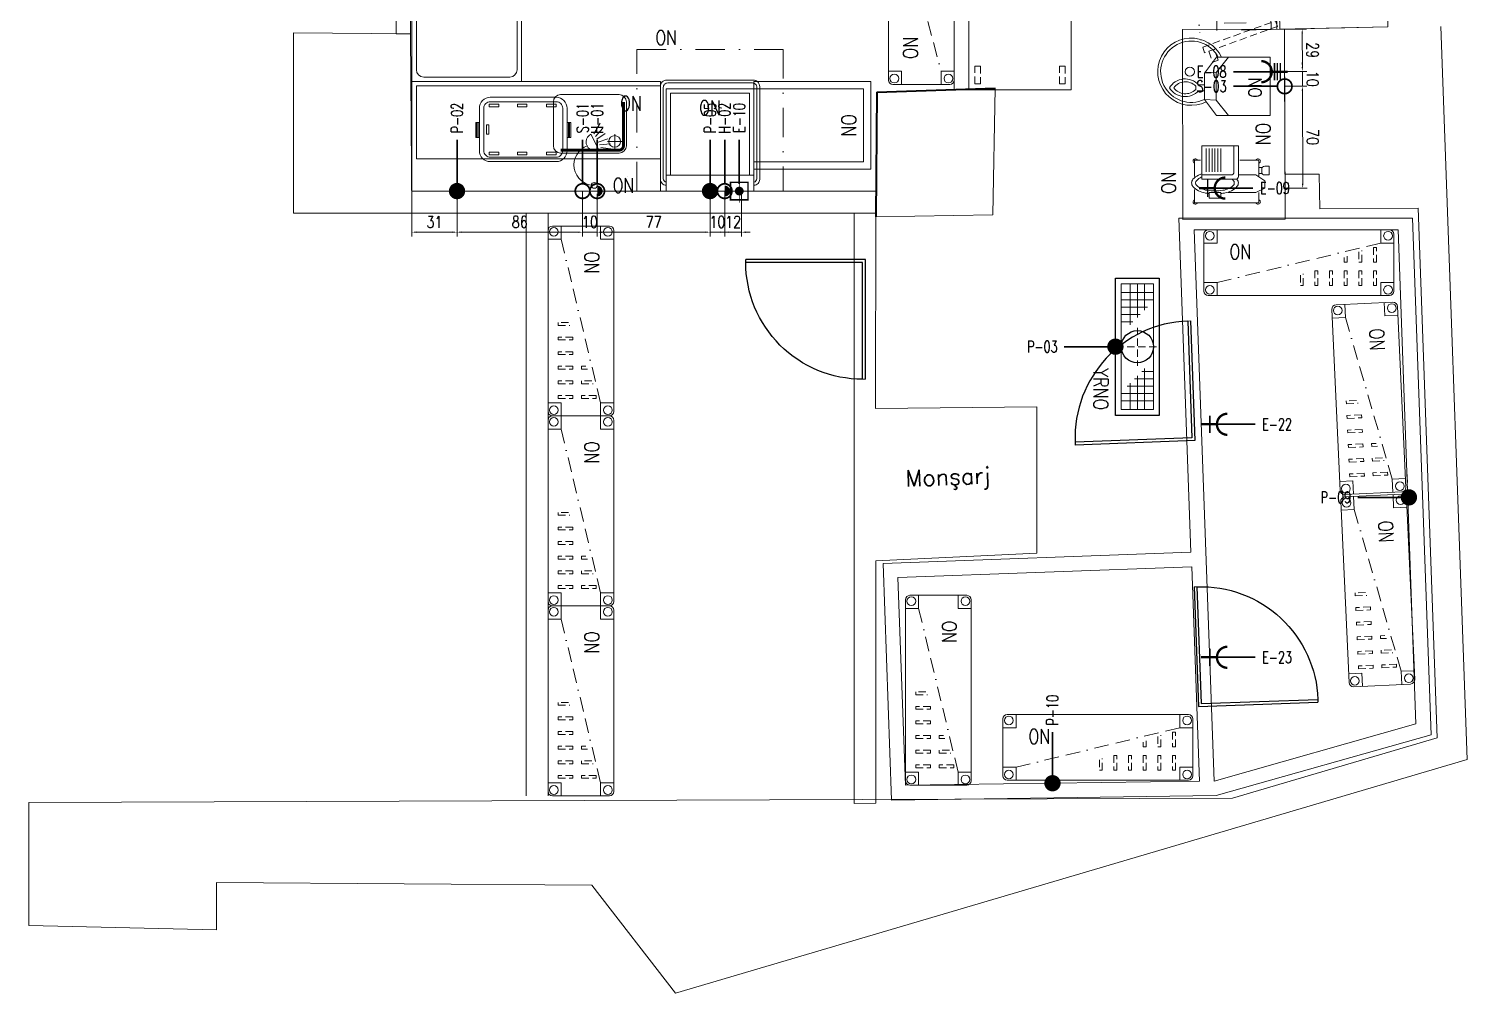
# Model space of a CAD drawing. Extents: x 1233 to 5727, y 618 to 3242.
# Drawn here: x 3548 to 4532, y 2224 to 2884 of the extents above; entities that cross this region are included whole.
import ezdxf
from ezdxf.enums import TextEntityAlignment as Align

# ---------------------------------------------------------------- set-up
doc = ezdxf.new("R2010")
doc.units = 0
doc.header["$LTSCALE"] = 20
for name, pattern in [('BORDER', [1.75, 0.5, -0.25, 0.5, -0.25, 0, -0.25]), ('DASHDOTX2', [2, 1, -0.5, 0, -0.5]), ('DASHED', [0.75, 0.5, -0.25]), ('DASHED2', [0.375, 0.25, -0.125]), ('DOT', [0.25, 0, -0.25]), ('HIDDEN', [0.375, 0.25, -0.125])]:
    doc.linetypes.add(name, pattern=pattern)
doc.layers.get('0').update_dxf_attribs({"linetype": 'CONTINUOUS', "lineweight": 15})
doc.layers.get('DEFPOINTS').update_dxf_attribs({"linetype": 'CONTINUOUS'})
for name, color, linetype, lineweight in [('-DWG_ANA', 7, 'CONTINUOUS', 0), ('-DWG_DETAY1', 7, 'CONTINUOUS', 0), ('-DWG_DETAY2', 7, 'CONTINUOUS', 0), ('-DWG_DETAY4', 7, 'DOT', 0), ('DVL-C', 7, 'DASHDOTX2', 20), ('NO', 7, 'CONTINUOUS', 0), ('PLAN', 253, 'CONTINUOUS', 15), ('TES', 7, 'CONTINUOUS', 15), ('TES_ELK', 230, 'CONTINUOUS', 25), ('TES_SU', 150, 'CONTINUOUS', 25), ('Tezgah', 7, 'CONTINUOUS', 9), ('TRS-DVR-OZGN', 192, 'CONTINUOUS', 40), ('yazi-blk', 7, 'CONTINUOUS', 0), ('yerizg-a', 7, 'CONTINUOUS', 25), ('yerizg-b', 7, 'CONTINUOUS', 9)]:
    doc.layers.add(name, color=color, linetype=linetype, lineweight=lineweight)
for name, color, linetype in [('kapı ABD', 55, 'CONTINUOUS'), ('tes-frz', 7, 'CONTINUOUS'), ('tes-yi', 7, 'CONTINUOUS'), ('YRNO', 7, 'CONTINUOUS')]:
    doc.layers.add(name, color=color, linetype=linetype)
doc.styles.add('ROMANS', font='romans.shx', dxfattribs={"width": 0.8})
doc.styles.add('ROMANSTW', font='Romanstw.shx', dxfattribs={"width": 0.8})
doc.styles.get("Standard").update_dxf_attribs({"font": 'txttw.shx'})
doc.styles.add('TESNO', font='romans.shx', dxfattribs={"width": 0.8})
doc.styles.add('TROMANS', font='romanstw.shx', dxfattribs={"width": 0.8})
doc.dimstyles.new('ÖLÇÜ-8', dxfattribs={"dimtxt": 8, "dimasz": 3, "dimexe": 3, "dimexo": 0, "dimgap": 3, "dimtad": 1, "dimdec": 0, "dimzin": 0, "dimdsep": 46, "dimtxsty": 'ROMANSTW', "dimsah": 1, "dimcen": 0.09, "dimclrt": 256, "dimadec": 0, "dimazin": 0, "dimtfac": 1, "dimtdec": 0, "dimtix": 1, "dimtmove": 0, "dimatfit": 0, "dimfxl": 1, "dimtolj": 1, "dimtzin": 0, "dimlwd": 9, "dimlwe": 9, "dimarcsym": 0})

# ---------------------------------------------------------------- blocks, each defined once
blk = doc.blocks.new('wery5y')
blk.add_line((4066.81, 1057.69), (4067.5, 1059.5))
at = {"layer": 'kapı ABD', "color": 7}
for points in [[(3990.21, 1086.77), (4019.24, 1163.37)], [(4067.5, 1059.5), (3992.71, 1087.9), (4021.1, 1162.69)], [(4021.1, 1162.69), (4019.24, 1163.37)], [(4066.81, 1057.69), (3990.21, 1086.77)]]:
    blk.add_lwpolyline(points, dxfattribs=at)
blk.add_arc((3992.71, 1087.9), 80, 339.21235, 69.21235, dxfattribs=at)
blk = doc.blocks.new('DDF213', base_point=(10, 0))
at = {"layer": 'DVL-C', "color": 0}
blk.add_lwpolyline([(10, 0), (220, 0), (220, -117), (10, -117)], close=True, dxfattribs=at)
blk.add_lwpolyline([(15, -97), (15, -112), (215, -112), (215, -97)], dxfattribs=at)
at = {"layer": 'NO', "linetype": 'Continuous', "style": 'ROMANS', "width": 0.8}
blk.add_attdef('NO', text='', height=10, dxfattribs=at).set_placement((200, -125), align=Align.MIDDLE)
blk = doc.blocks.new('RAT-SCCWE101')
at = {"layer": '-DWG_ANA', "color": 0}
blk.add_lwpolyline([(85, 0), (85, -74), (0, -74), (0, 0)], close=True, dxfattribs=at)
at = {"layer": '-DWG_DETAY1', "color": 0}
for points in [[(23, -9), (33, -9)], [(28, -4), (28, -14)], [(9, -37), (19, -37)], [(14, -32), (14, -42)], [(30, -74), (30, -80), (0, -80), (0, -74)], [(35, -80), (35, -88), (39, -88), (39, -80)]]:
    blk.add_lwpolyline(points, dxfattribs=at)
blk.add_lwpolyline([(85, -80), (32, -80), (32, -76), (85, -76)], close=True, dxfattribs=at)
at = {"layer": '-DWG_DETAY1', "color": 0, "linetype": 'HIDDEN'}
blk.add_lwpolyline([(83, -75.52), (99.9, -125.75), (96.11, -127.03), (79.21, -76.79)], close=True, dxfattribs=at)
blk.add_lwpolyline([(98.94, -122.91), (106.52, -120.36), (105.25, -116.56), (97.67, -119.12)], dxfattribs=at)
at = {"layer": '-DWG_DETAY1', "color": 0}
for centre in [(28, -9), (14, -37)]:
    blk.add_circle(centre, 3, dxfattribs=at)
at = {"layer": '-DWG_DETAY4', "color": 0}
blk.add_arc((82, -78.99), 50.01, 181.1619, 286.25284, dxfattribs=at)
at = {"layer": 'NO', "linetype": 'Continuous', "style": 'ROMANS', "width": 0.8}
blk.add_attdef('NO', text='', height=10, dxfattribs=at).set_placement((65, -61), align=Align.MIDDLE)
at = {"layer": 'yazi-blk', "color": 0, "style": 'TROMANS', "width": 0.8}
blk.add_text('10 E', height=8, dxfattribs=at).set_placement((55, -15))
blk = doc.blocks.new('t_tekerlek')
at = {"layer": '-DWG_DETAY1', "color": 0, "linetype": 'HIDDEN'}
blk.add_lwpolyline([(12, -4), (0, -4), (0, 0), (12, 0)], close=True, dxfattribs=at)
blk = doc.blocks.new('TCN130H', base_point=(10, 0))
at = {"layer": '-DWG_ANA', "color": 0}
blk.add_lwpolyline([(10, 0), (140, 0), (140, -70), (10, -70)], close=True, dxfattribs=at)
at = {"linetype": 'Continuous'}
for p in [(14, -4), (124, -4), (14, -62), (124, -62)]:
    blk.add_blockref('t_tekerlek', p, dxfattribs=at)
at = {"layer": 'NO', "linetype": 'Continuous', "style": 'ROMANS', "width": 0.8}
blk.add_attdef('NO', text='', height=10, dxfattribs=at).set_placement((115, -55), align=Align.MIDDLE)
blk = doc.blocks.new('TCN130', base_point=(10, 0))
at = {"layer": '-DWG_ANA', "color": 0}
blk.add_lwpolyline([(10, 0), (140, 0), (140, -70), (10, -70)], close=True, dxfattribs=at)
at = {"layer": 'NO', "linetype": 'Continuous', "style": 'ROMANS', "width": 0.8}
blk.add_attdef('NO', text='', height=10, dxfattribs=at).set_placement((115, -55), align=Align.MIDDLE)
blk = doc.blocks.new('ESS-250AF')
at = {"layer": '-DWG_ANA', "color": 0}
for points in [[(7, -44), (0, -44), (0, 0), (9, 0)], [(18, 0), (29, 0), (29, -4)], [(29, -31), (29, -44), (18, -44)]]:
    blk.add_lwpolyline(points, dxfattribs=at)
at = {"layer": '-DWG_DETAY1', "color": 0}
for points in [[(19.72, -5, 0.030231), (18.8, -2.68, 0.10253), (16, 1.06, 0.182991), (13.5, 2.01, 0.182991), (11, 1.06, 0.10253), (8.2, -2.68, 0.061694), (6.62, -7.51, 0.017137), (6.26, -9.81, 0.017137)], [(17.53, -5, 0.005246), (17.39, -4.64, 0.098603), (15.29, -1.5, 0.198521), (13.5, -0.76, 0.198521), (11.71, -1.5, 0.098603), (9.61, -4.64, 0.055894), (8.46, -8.61, 0.042631), (8, -14, 0.042631)], [(39, -27), (21, -27, -0.414214), (19, -25), (19, -5)], [(6.26, -18.19, 0.017137), (6.62, -20.49, 0.061694), (8.2, -25.32, 0.10253), (11, -29.06, 0.182991), (13.5, -30.01, 0.182991), (16, -29.06)], [(8, -14, 0.042631), (8.46, -19.39, 0.055894), (9.61, -23.36, 0.098603), (11.71, -26.5, 0.198521), (13.5, -27.24, 0.198521), (15.29, -26.5, 0.027655), (16, -25.7, 0.055894)]]:
    blk.add_lwpolyline(points, format="xyb", dxfattribs=at)
for points in [[(16, -28), (16, -5), (39, -5), (39, -30), (18, -30, -0.414214)], [(21, -46), (23, -46, -0.414214), (25, -48), (25, -51), (19, -51), (19, -48, -0.414214)]]:
    blk.add_lwpolyline(points, format="xyb", close=True, dxfattribs=at)
for points in [[(7, -18), (3, -18), (3, -10), (7, -10), (7, -18)], [(19, -30), (19, -42), (15, -48), (10, -48), (7, -42), (7, -23)], [(20, -46), (20, -44), (24, -44), (24, -46)]]:
    blk.add_lwpolyline(points, dxfattribs=at)
at = {"layer": '-DWG_DETAY2', "color": 0, "linetype": 'ByBlock'}
for points in [[(21, -8), (37, -8)], [(21, -10), (37, -10)], [(21, -12), (37, -12)], [(21, -14), (37, -14)], [(21, -16), (37, -16)], [(21, -18), (37, -18)]]:
    blk.add_lwpolyline(points, dxfattribs=at)
at = {"layer": '-DWG_DETAY2', "color": 0}
for centre, start, end in [((0.52, -0.52), 19.46487, 250.53513), ((28.48, -0.52), 289.46487, 160.53513), ((0.52, -43.48), 109.46487, 340.53513), ((28.48, -43.48), 199.46487, 70.53513)]:
    blk.add_arc(centre, 1.57, start, end, dxfattribs=at)
at = {"layer": 'NO', "linetype": 'Continuous', "style": 'ROMANS', "width": 0.8}
blk.add_attdef('NO', text='', height=10, dxfattribs=at).set_placement((47, -47), align=Align.MIDDLE)
blk = doc.blocks.new('1TR-KDM40')
at = {"layer": '-DWG_ANA', "color": 0, "linetype": 'Continuous'}
blk.add_lwpolyline([(0, -28.52), (0, 0), (40, 0), (40, -36.7), (29, -45), (11, -45), (0, -36.7), (0, 0), (40, 0)], dxfattribs=at)
blk.add_lwpolyline([(0, -33.29, 2.431965), (30.61, -43.79, 2.431965)], format="xyb", dxfattribs=at)
at = {"layer": '-DWG_DETAY1', "color": 0, "linetype": 'Continuous'}
for p, q in [((10.6, -37), (0, -28.52)), ((10.6, -37), (11, -45)), ((29.4, -37), (10.6, -37)), ((29, -45), (29.4, -37))]:
    blk.add_line(p, q, dxfattribs=at)
blk.add_lwpolyline([(29.4, -37), (40, -28.52)], dxfattribs=at)
for points in [[(0, -35.53, 2.325885), (28.97, -45, 2.325885)], [(19, -45), (19, -49), (19, -49, 0.501115), (21, -69, 0.501115), (23, -49), (23, -49), (23, -45)]]:
    blk.add_lwpolyline(points, format="xyb", dxfattribs=at)
blk.add_lwpolyline([(21, -51), (19.79, -51, 0.462299), (21, -66, 0.462299), (22.21, -51)], format="xyb", close=True, dxfattribs=at)
at = {"layer": '-DWG_DETAY1', "color": 0, "linetype": 'Continuous', "extrusion": (0, 0, -1)}
blk.add_circle((-10, -55), 3.16, dxfattribs=at)
at = {"layer": 'NO', "linetype": 'Continuous', "style": 'ROMANS', "width": 0.8}
blk.add_attdef('NO', text='', height=9, dxfattribs=at).set_placement((20.9, -10.42), align=Align.MIDDLE)
blk = doc.blocks.new('BYM100EK')
at = {"layer": '-DWG_ANA', "color": 0}
blk.add_lwpolyline([(0, 0), (60, 0), (60, -70), (0, -70)], close=True, dxfattribs=at)
at = {"layer": '-DWG_DETAY1', "color": 0}
for points in [[(0, -4), (0, -4, 0.414214), (-4, -8), (-4, -71.5, 0.414214), (0.5, -76), (59.5, -76, 0.414214), (64, -71.5), (64, -8, 0.414214), (60, -4), (60, -4)], [(0, -6), (0, -6, 0.339359), (-2, -8.5), (-2, -71, 0.414214), (1, -74), (59, -74, 0.414214), (62, -71), (62, -8.5, 0.339359), (60, -6), (60, -6)]]:
    blk.add_lwpolyline(points, format="xyb", dxfattribs=at)
blk.add_lwpolyline([(3, -11), (3, -67), (57, -67), (57, -11)], dxfattribs=at)
at = {"layer": '-DWG_DETAY2', "color": 0}
blk.add_lwpolyline([(0, -11), (60, -11)], dxfattribs=at)
at = {"layer": 'NO', "linetype": 'Continuous', "style": 'ROMANS', "width": 0.8}
blk.add_attdef('NO', text='', height=10, dxfattribs=at).set_placement((30, -57), align=Align.MIDDLE)
blk = doc.blocks.new('BTN080', base_point=(10, -30))
at = {"layer": '-DWG_ANA', "color": 0}
blk.add_lwpolyline([(10, 0), (90, 0), (90, -60), (10, -60)], close=True, dxfattribs=at)
at = {"layer": '-DWG_DETAY1', "color": 0}
blk.add_lwpolyline([(10, -5), (85, -5), (85, -55), (10, -55)], close=True, dxfattribs=at)
at = {"layer": 'NO', "linetype": 'Continuous', "style": 'ROMANS', "width": 0.8}
blk.add_attdef('NO', text='', height=10, rotation=90, dxfattribs=at).set_placement((75, -30), align=Align.MIDDLE)
blk = doc.blocks.new('DDS102', base_point=(10, 0))
at = {"layer": 'DVL-C', "color": 0}
blk.add_lwpolyline([(10, 0), (110, 0), (110, -97), (10, -97)], close=True, dxfattribs=at)
at = {"layer": 'NO', "linetype": 'Continuous', "style": 'ROMANS', "width": 0.8}
blk.add_attdef('NO', text='', height=10, dxfattribs=at).set_placement((90, -105), align=Align.MIDDLE)
blk = doc.blocks.new('1CC-MT001')
at = {"layer": '-DWG_DETAY1', "color": 0}
for points in [[(-4.54, -25.81), (-12.89, -24.76)], [(-3.59, -27.72), (-11.1, -28.34)], [(-3.05, -24.32), (2.32, -35.05)], [(-2.63, -29.62), (-9.31, -31.92)], [(-1.68, -31.53), (-7.52, -35.5)], [(-0.72, -33.44), (-5.73, -39.07)], [(0.23, -35.35), (-3.94, -42.65)]]:
    blk.add_lwpolyline(points, dxfattribs=at)
blk.add_circle((0, 0), 2, dxfattribs=at)
for centre, radius, start, end in [((-0.06, -13.97), 13.97, 289.84543, 89.75881), ((-0.37, -29.68), 6, 296.56505, 116.56505)]:
    blk.add_arc(centre, radius, start, end, dxfattribs=at)
at = {"layer": 'NO', "linetype": 'Continuous', "style": 'ROMANS', "width": 0.8}
blk.add_attdef('NO', text='', height=10, dxfattribs=at).set_placement((-20, 0), align=Align.MIDDLE)
blk = doc.blocks.new('BSN120', base_point=(10, 0))
at = {"layer": '-DWG_ANA', "color": 0}
blk.add_lwpolyline([(10, 0), (130, 0), (130, -75), (10, -75)], close=True, dxfattribs=at)
at = {"layer": '-DWG_DETAY1', "color": 0, "linetype": 'Continuous'}
blk.add_lwpolyline([(18, -3), (122, -3, -0.4), (127, -8), (127, -67, -0.4), (122, -72), (18, -72, -0.4), (13, -67), (13, -8, -0.4)], format="xyb", close=True, dxfattribs=at)
at = {"layer": 'NO', "linetype": 'Continuous', "style": 'ROMANS', "width": 0.8}
blk.add_attdef('NO', text='', height=10, dxfattribs=at).set_placement((105, -60), align=Align.MIDDLE)
blk = doc.blocks.new('i_ayak', base_point=(10, 0))
at = {"layer": '-DWG_DETAY1', "color": 0, "linetype": 'Continuous'}
blk.add_lwpolyline([(10, -9), (19, -9), (19, 0)], dxfattribs=at)
blk.add_circle((14, -4), 3, dxfattribs=at)
blk = doc.blocks.new('IDD125', base_point=(10, 0))
at = {"layer": '-DWG_ANA', "color": 0, "linetype": 'Continuous'}
blk.add_lwpolyline([(13, 0), (127, 0, -0.4), (130, -3), (130, -42, -0.4), (127, -45), (13, -45, -0.4), (10, -42), (10, -3, -0.4)], format="xyb", close=True, dxfattribs=at)
at = {"layer": '-DWG_DETAY1', "color": 0, "linetype": 'BORDER'}
blk.add_lwpolyline([(19, -36), (121, -9)], dxfattribs=at)
at = {"linetype": 'Continuous'}
blk.add_blockref('i_ayak', (10, 0), dxfattribs=at)
for p, rotation in [((130, 0), 270), ((10, -45), 90), ((130, -45), 180)]:
    blk.add_blockref('i_ayak', p, dxfattribs=dict(at, rotation=rotation))
at = {"layer": 'NO', "linetype": 'Continuous', "style": 'ROMANS', "width": 0.8}
blk.add_attdef('NO', text='', height=10, dxfattribs=at).set_placement((105, -30), align=Align.MIDDLE)
blk = doc.blocks.new('Y-SIFON')
at = {"layer": 'yerizg-a', "color": 0, "linetype": 'Continuous'}
blk.add_circle((0, 0), 11, dxfattribs=at)
at = {"layer": 'yerizg-b', "color": 0, "linetype": 'DASHED2'}
for points in [[(0, 13), (0, -13)], [(-13, 0), (13, 0)]]:
    blk.add_lwpolyline(points, dxfattribs=at)
blk = doc.blocks.new('1BS-SYK39A')
at = {"layer": 'yerizg-a', "color": 0}
blk.add_lwpolyline([(0, 0), (94, 0), (94, -30), (0, -30)], close=True, dxfattribs=at)
at = {"layer": 'yerizg-b', "color": 0}
for p, q in [((10, -26), (10, -4)), ((15, -4), (15, -26)), ((20, -26), (20, -8)), ((64, -4), (64, -12)), ((69, -4), (69, -17)), ((74, -4), (74, -22)), ((79, -26), (79, -4)), ((84, -4), (84, -26)), ((4, -10), (22, -10)), ((4, -15), (27, -15)), ((25, -26), (25, -13)), ((30, -26), (30, -18)), ((90, -10), (62, -10)), ((90, -15), (67, -15)), ((4, -20), (32, -20)), ((90, -20), (72, -20))]:
    blk.add_line(p, q, dxfattribs=at)
blk.add_lwpolyline([(4, -4), (90, -4), (90, -26), (4, -26)], close=True, dxfattribs=at)
at = {"layer": 'PLAN', "color": 0, "linetype": 'Continuous'}
blk.add_blockref('Y-SIFON', (47, -15), dxfattribs=at)
at = {"layer": 'YRNO', "linetype": 'Continuous', "style": 'ROMANS', "width": 0.8}
blk.add_attdef('YRNO', text='', height=10, dxfattribs=at).set_placement((76, -40), align=Align.MIDDLE)
blk = doc.blocks.new('i_perfore')
at = {"layer": '-DWG_DETAY2', "color": 0, "linetype": 'HIDDEN'}
for points in [[(12, -7), (12, -17), (14, -17), (14, -7)], [(22, -7), (22, -17), (24, -17), (24, -7)], [(32, -7), (32, -17), (34, -17), (34, -7)], [(42, -7), (42, -17), (44, -17), (44, -7)], [(52, -7), (52, -17), (54, -17), (54, -7)], [(12, -23), (12, -33), (14, -33), (14, -23)]]:
    blk.add_lwpolyline(points, close=True, dxfattribs=at)
for points in [[(64, -14), (64, -7), (62, -7), (62, -15)], [(24, -30), (24, -23), (22, -23), (22, -31)], [(34, -26), (34, -23), (32, -23), (32, -27)]]:
    blk.add_lwpolyline(points, dxfattribs=at)
blk = doc.blocks.new('IDP135', base_point=(10, 0))
at = {"layer": '-DWG_ANA', "color": 0, "linetype": 'Continuous'}
blk.add_lwpolyline([(13, 0), (137, 0, -0.4), (140, -3), (140, -42, -0.4), (137, -45), (13, -45, -0.4), (10, -42), (10, -3, -0.4)], format="xyb", close=True, dxfattribs=at)
at = {"layer": '-DWG_DETAY1', "color": 0, "linetype": 'BORDER'}
blk.add_lwpolyline([(19, -36), (131, -9)], dxfattribs=at)
at = {"linetype": 'Continuous'}
for name in ['i_ayak', 'i_perfore']:
    blk.add_blockref(name, (10, 0), dxfattribs=at)
for p, rotation in [((140, 0), 270), ((10, -45), 90), ((140, -45), 180)]:
    blk.add_blockref('i_ayak', p, dxfattribs=dict(at, rotation=rotation))
at = {"layer": 'NO', "linetype": 'Continuous', "style": 'ROMANS', "width": 0.8}
blk.add_attdef('NO', text='', height=10, dxfattribs=at).set_placement((115, -30), align=Align.MIDDLE)
blk = doc.blocks.new('v-p')
at = {"layer": 'TES_SU', "linetype": 'Continuous', "const_width": 5.58}
blk.add_lwpolyline([(-2.79, 0, 1), (2.79, 0, 1)], format="xyb", close=True, dxfattribs=at)
blk = doc.blocks.new('T-1BS-PSU0', base_point=(10, 0))
at = {"layer": 'TES_SU'}
blk.add_lwpolyline([(10, -5), (10, -35)], close=True, dxfattribs=at)
at = {"layer": 'PLAN', "linetype": 'Continuous'}
blk.add_blockref('v-p', (10, 0), dxfattribs=at)
at = {"layer": 'TES_SU', "linetype": 'Continuous', "style": 'TESNO', "width": 0.7}
blk.add_attdef('PNO', text='', height=8, rotation=90, dxfattribs=at).set_placement((10, -50), align=Align.MIDDLE)
blk = doc.blocks.new('v-ek')
at = {"layer": 'TES_ELK', "linetype": 'Continuous', "const_width": 0.5}
for points in [[(-8, 0), (8, 0)], [(0, 8), (0, -8)]]:
    blk.add_lwpolyline(points, dxfattribs=at)
at = {"layer": 'TES_ELK', "linetype": 'Continuous', "const_width": 1}
blk.add_lwpolyline([(-6, 6), (6, 6), (6, -6), (-6, -6)], close=True, dxfattribs=at)
at = {"layer": 'TES_ELK', "linetype": 'Continuous', "const_width": 3}
blk.add_lwpolyline([(-1.5, 0, 1), (1.5, 0, 1)], format="xyb", close=True, dxfattribs=at)
blk = doc.blocks.new('v-h')
at = {"layer": 'TES_SU', "linetype": 'Continuous', "const_width": 1.2}
blk.add_lwpolyline([(0, -5, 1), (0, 5, 1)], format="xyb", close=True, dxfattribs=at)
at = {"layer": 'TES_SU', "linetype": 'Continuous', "const_width": 3.744}
for points in [[(0, 1.872, 0.4142136), (-1.872, 0, 1)], [(-1.872, 0, 0.4142136), (0, -1.872, 1)]]:
    blk.add_lwpolyline(points, format="xyb", dxfattribs=at)
blk = doc.blocks.new('T-BYM100EK', base_point=(10, 0))
at = {"layer": 'TES_ELK'}
blk.add_lwpolyline([(20, -5), (20, -35)], close=True, dxfattribs=at)
at = {"layer": 'TES_SU'}
for points in [[(30, -5), (30, -35)], [(40, -5), (40, -35)]]:
    blk.add_lwpolyline(points, close=True, dxfattribs=at)
at = {"layer": 'PLAN', "linetype": 'Continuous'}
for name, p in [('v-ek', (20, 0)), ('v-h', (30, 0)), ('v-p', (40, 0))]:
    blk.add_blockref(name, p, dxfattribs=at)
at = {"layer": 'TES_ELK', "linetype": 'Continuous', "style": 'TESNO', "width": 0.7}
blk.add_attdef('ENO', text='', height=8, rotation=90, dxfattribs=at).set_placement((20, -50), align=Align.MIDDLE)
at = {"layer": 'TES_SU', "linetype": 'Continuous', "style": 'TESNO', "width": 0.7}
for tag, p in [('HNO', (30, -50)), ('PNO', (40, -50))]:
    blk.add_attdef(tag, text='', height=8, rotation=90, dxfattribs=at).set_placement(p, align=Align.MIDDLE)
blk = doc.blocks.new('v-s')
at = {"layer": 'TES_SU', "linetype": 'Continuous', "const_width": 1.2}
blk.add_lwpolyline([(-5, 0, 1), (5, 0, 1)], format="xyb", close=True, dxfattribs=at)
blk = doc.blocks.new('T-esu45', base_point=(10, 0))
at = {"layer": 'TES_SU'}
for points in [[(5, -5), (5, -35)], [(15, -5), (15, -35)]]:
    blk.add_lwpolyline(points, close=True, dxfattribs=at)
at = {"layer": 'PLAN', "linetype": 'Continuous'}
for name, p in [('v-h', (5, 0)), ('v-s', (15, 0))]:
    blk.add_blockref(name, p, dxfattribs=at)
at = {"layer": 'TES_SU', "linetype": 'Continuous', "style": 'TESNO', "width": 0.7}
for tag, p in [('HNO', (5, -50)), ('SNO', (15, -50))]:
    blk.add_attdef(tag, text='', height=8, rotation=90, dxfattribs=at).set_placement(p, align=Align.MIDDLE)
blk = doc.blocks.new('T-epsu40', base_point=(10, 0))
at = {"layer": 'TES_SU'}
blk.add_lwpolyline([(10, -5), (10, -35)], close=True, dxfattribs=at)
at = {"layer": 'PLAN', "linetype": 'Continuous'}
blk.add_blockref('v-p', (10, 0), dxfattribs=at)
at = {"layer": 'TES_SU', "linetype": 'Continuous', "style": 'TESNO', "width": 0.7}
blk.add_attdef('PNO', text='', height=8, rotation=90, dxfattribs=at).set_placement((10, -50), align=Align.MIDDLE)
blk = doc.blocks.new('v-et')
at = {"layer": 'TES_ELK', "linetype": 'Continuous'}
for points, const_width in [([(0, -8.83), (0, 2)], 1.6), ([(-6, -3), (6, -3)], 1), ([(-6, -5), (6, -5)], 1), ([(-6, -7), (6, -7)], 1)]:
    blk.add_lwpolyline(points, dxfattribs=dict(at, const_width=const_width))
at = {"layer": 'TES_ELK', "linetype": 'Continuous', "const_width": 1.6}
blk.add_lwpolyline([(-7.22, -16.05), (-7.22, -16.05, -1), (7.22, -16.05)], format="xyb", dxfattribs=at)
blk = doc.blocks.new('T-1TR-KDM40', base_point=(10, 0))
at = {"layer": 'TES_ELK'}
blk.add_lwpolyline([(20, -5), (20, -35)], close=True, dxfattribs=at)
at = {"layer": 'TES_SU'}
blk.add_lwpolyline([(30, -5), (30, -35)], close=True, dxfattribs=at)
at = {"layer": 'PLAN', "linetype": 'Continuous'}
for name, p in [('v-et', (20, 0)), ('v-s', (30, 0))]:
    blk.add_blockref(name, p, dxfattribs=at)
at = {"layer": 'TES_ELK', "linetype": 'Continuous', "style": 'TESNO', "width": 0.7}
blk.add_attdef('ENO', text='', height=8, rotation=90, dxfattribs=at).set_placement((20, -50), align=Align.MIDDLE)
at = {"layer": 'TES_SU', "linetype": 'Continuous', "style": 'TESNO', "width": 0.7}
blk.add_attdef('SNO', text='', height=8, rotation=90, dxfattribs=at).set_placement((30, -50), align=Align.MIDDLE)
blk = doc.blocks.new('v-em')
at = {"layer": 'TES_ELK', "linetype": 'Continuous'}
for points, const_width in [([(0, -8.83), (0, 2)], 1.6), ([(-6, -4), (6, -4)], 1)]:
    blk.add_lwpolyline(points, dxfattribs=dict(at, const_width=const_width))
at = {"layer": 'TES_ELK', "linetype": 'Continuous', "const_width": 1.6}
blk.add_lwpolyline([(-7.22, -16.05), (-7.22, -16.05, -1), (7.22, -16.05)], format="xyb", dxfattribs=at)
blk = doc.blocks.new('T-ESS-250AF', base_point=(10, 0))
at = {"layer": 'TES_ELK'}
blk.add_lwpolyline([(20, -5), (20, -35)], close=True, dxfattribs=at)
at = {"layer": 'PLAN', "linetype": 'Continuous'}
blk.add_blockref('v-em', (20, 0), dxfattribs=at)
at = {"layer": 'TES_ELK', "linetype": 'Continuous', "style": 'TESNO', "width": 0.7}
blk.add_attdef('ENO', text='', height=8, rotation=90, dxfattribs=at).set_placement((20, -50), align=Align.MIDDLE)
blk = doc.blocks.new('*D135')
at = {"layer": 'DEFPOINTS', "color": 0, "linetype": 'Continuous', "transparency": 16777216}
for p in [(3809.8, 2772.52), (3840.62, 2772.52), (3840.62, 2744.4)]:
    blk.add_point(p, dxfattribs=at)
at = {"layer": 'TES', "color": 0, "linetype": 'Continuous', "lineweight": 9, "transparency": 16777216}
for p, q in [((3809.8, 2772.52), (3809.8, 2741.4)), ((3840.62, 2772.52), (3840.62, 2741.4)), ((3812.8, 2744.4), (3837.62, 2744.4))]:
    blk.add_line(p, q, dxfattribs=at)
at = {"layer": 'TES', "color": 0, "linetype": 'Continuous', "transparency": 16777216}
for points in [[(3812.8, 2744.9), (3812.8, 2743.9), (3809.8, 2744.4)], [(3837.62, 2744.9), (3837.62, 2743.9), (3840.62, 2744.4)]]:
    blk.add_solid(points, dxfattribs=at)
at = {"layer": 'TES', "linetype": 'Continuous', "transparency": 16777216, "insert": (3825.21, 2751.4), "char_height": 8, "attachment_point": 5, "style": 'ROMANSTW'}
blk.add_mtext('\\A1;31', dxfattribs=at)
blk = doc.blocks.new('*D136')
at = {"layer": 'DEFPOINTS', "color": 0, "linetype": 'Continuous', "transparency": 16777216}
for p in [(3840.62, 2772.52), (3926.54, 2772.52), (3926.54, 2744.4)]:
    blk.add_point(p, dxfattribs=at)
at = {"layer": 'TES', "color": 0, "linetype": 'Continuous', "lineweight": 9, "transparency": 16777216}
for p, q in [((3840.62, 2772.52), (3840.62, 2741.4)), ((3926.54, 2772.52), (3926.54, 2741.4)), ((3843.62, 2744.4), (3923.54, 2744.4))]:
    blk.add_line(p, q, dxfattribs=at)
at = {"layer": 'TES', "color": 0, "linetype": 'Continuous', "transparency": 16777216}
for points in [[(3843.62, 2744.9), (3843.62, 2743.9), (3840.62, 2744.4)], [(3923.54, 2744.9), (3923.54, 2743.9), (3926.54, 2744.4)]]:
    blk.add_solid(points, dxfattribs=at)
at = {"layer": 'TES', "linetype": 'Continuous', "transparency": 16777216, "insert": (3883.58, 2751.4), "char_height": 8, "attachment_point": 5, "style": 'ROMANSTW'}
blk.add_mtext('\\A1;86', dxfattribs=at)
blk = doc.blocks.new('*D137')
at = {"layer": 'DEFPOINTS', "color": 0, "linetype": 'Continuous', "transparency": 16777216}
for p in [(3926.54, 2772.52), (3936.54, 2770.64), (3936.54, 2744.4)]:
    blk.add_point(p, dxfattribs=at)
at = {"layer": 'TES', "color": 0, "linetype": 'Continuous', "lineweight": 9, "transparency": 16777216}
for p, q in [((3926.54, 2772.52), (3926.54, 2741.4)), ((3936.54, 2770.64), (3936.54, 2741.4)), ((3923.54, 2744.4), (3920.54, 2744.4)), ((3926.54, 2744.4), (3936.54, 2744.4)), ((3939.54, 2744.4), (3942.54, 2744.4))]:
    blk.add_line(p, q, dxfattribs=at)
at = {"layer": 'TES', "color": 0, "linetype": 'Continuous', "transparency": 16777216}
for points in [[(3923.54, 2744.9), (3923.54, 2743.9), (3926.54, 2744.4)], [(3939.54, 2744.9), (3939.54, 2743.9), (3936.54, 2744.4)]]:
    blk.add_solid(points, dxfattribs=at)
at = {"layer": 'TES', "linetype": 'Continuous', "transparency": 16777216, "insert": (3931.54, 2751.4), "char_height": 8, "attachment_point": 5, "style": 'ROMANSTW'}
blk.add_mtext('\\A1;10', dxfattribs=at)
blk = doc.blocks.new('*D138')
at = {"layer": 'DEFPOINTS', "color": 0, "linetype": 'Continuous', "transparency": 16777216}
for p in [(3936.54, 2770.64), (4013.8, 2772.52), (4013.8, 2744.4)]:
    blk.add_point(p, dxfattribs=at)
at = {"layer": 'TES', "color": 0, "linetype": 'Continuous', "lineweight": 9, "transparency": 16777216}
for p, q in [((3936.54, 2770.64), (3936.54, 2741.4)), ((4013.8, 2772.52), (4013.8, 2741.4)), ((3939.54, 2744.4), (4010.8, 2744.4))]:
    blk.add_line(p, q, dxfattribs=at)
at = {"layer": 'TES', "color": 0, "linetype": 'Continuous', "transparency": 16777216}
for points in [[(3939.54, 2744.9), (3939.54, 2743.9), (3936.54, 2744.4)], [(4010.8, 2744.9), (4010.8, 2743.9), (4013.8, 2744.4)]]:
    blk.add_solid(points, dxfattribs=at)
at = {"layer": 'TES', "linetype": 'Continuous', "transparency": 16777216, "insert": (3975.17, 2751.4), "char_height": 8, "attachment_point": 5, "style": 'ROMANSTW'}
blk.add_mtext('\\A1;77', dxfattribs=at)
blk = doc.blocks.new('*D139')
at = {"layer": 'DEFPOINTS', "color": 0, "linetype": 'Continuous', "transparency": 16777216}
for p in [(4013.8, 2772.52), (4023.8, 2772.52), (4023.8, 2744.4)]:
    blk.add_point(p, dxfattribs=at)
at = {"layer": 'TES', "color": 0, "linetype": 'Continuous', "lineweight": 9, "transparency": 16777216}
for p, q in [((4013.8, 2772.52), (4013.8, 2741.4)), ((4023.8, 2772.52), (4023.8, 2741.4)), ((4010.8, 2744.4), (4007.8, 2744.4)), ((4013.8, 2744.4), (4023.8, 2744.4)), ((4026.8, 2744.4), (4029.8, 2744.4))]:
    blk.add_line(p, q, dxfattribs=at)
at = {"layer": 'TES', "color": 0, "linetype": 'Continuous', "transparency": 16777216}
for points in [[(4010.8, 2744.9), (4010.8, 2743.9), (4013.8, 2744.4)], [(4026.8, 2744.9), (4026.8, 2743.9), (4023.8, 2744.4)]]:
    blk.add_solid(points, dxfattribs=at)
at = {"layer": 'TES', "linetype": 'Continuous', "transparency": 16777216, "insert": (4018.8, 2751.4), "char_height": 8, "attachment_point": 5, "style": 'ROMANSTW'}
blk.add_mtext('\\A1;10', dxfattribs=at)
blk = doc.blocks.new('*D140')
at = {"layer": 'DEFPOINTS', "color": 0, "linetype": 'Continuous', "transparency": 16777216}
for p in [(4023.8, 2772.52), (4035.3, 2772.52), (4035.3, 2744.4)]:
    blk.add_point(p, dxfattribs=at)
at = {"layer": 'TES', "color": 0, "linetype": 'Continuous', "lineweight": 9, "transparency": 16777216}
for p, q in [((4023.8, 2772.52), (4023.8, 2741.4)), ((4035.3, 2772.52), (4035.3, 2741.4)), ((4020.8, 2744.4), (4017.8, 2744.4)), ((4023.8, 2744.4), (4035.3, 2744.4)), ((4038.3, 2744.4), (4041.3, 2744.4))]:
    blk.add_line(p, q, dxfattribs=at)
at = {"layer": 'TES', "color": 0, "linetype": 'Continuous', "transparency": 16777216}
for points in [[(4020.8, 2744.9), (4020.8, 2743.9), (4023.8, 2744.4)], [(4038.3, 2744.9), (4038.3, 2743.9), (4035.3, 2744.4)]]:
    blk.add_solid(points, dxfattribs=at)
at = {"layer": 'TES', "linetype": 'Continuous', "transparency": 16777216, "insert": (4029.55, 2751.4), "char_height": 8, "attachment_point": 5, "style": 'ROMANSTW'}
blk.add_mtext('\\A1;12', dxfattribs=at)
blk = doc.blocks.new('*D145')
at = {"layer": 'DEFPOINTS', "color": 0, "linetype": 'Continuous', "transparency": 16777216}
for p in [(4407.05, 2883.34), (4407.13, 2854.41), (4419.16, 2854.44)]:
    blk.add_point(p, dxfattribs=at)
at = {"layer": 'TES', "color": 0, "linetype": 'Continuous', "lineweight": 9, "transparency": 16777216}
for p, q in [((4407.05, 2883.34), (4422.07, 2883.39)), ((4419.08, 2880.38), (4419.15, 2857.44)), ((4407.13, 2854.41), (4422.16, 2854.45))]:
    blk.add_line(p, q, dxfattribs=at)
at = {"layer": 'TES', "color": 0, "linetype": 'Continuous', "transparency": 16777216}
for points in [[(4419.58, 2880.38), (4418.58, 2880.38), (4419.07, 2883.38)], [(4419.65, 2857.44), (4418.65, 2857.44), (4419.16, 2854.44)]]:
    blk.add_solid(points, dxfattribs=at)
at = {"layer": 'TES', "linetype": 'Continuous', "transparency": 16777216, "insert": (4426.11, 2868.93), "char_height": 8, "attachment_point": 5, "rotation": 270.17589, "style": 'ROMANSTW'}
blk.add_mtext('\\A1;29', dxfattribs=at)
blk = doc.blocks.new('*D146')
at = {"layer": 'DEFPOINTS', "color": 0, "linetype": 'Continuous', "transparency": 16777216}
for p in [(4407.13, 2854.41), (4407.07, 2844.23), (4419.19, 2844.27)]:
    blk.add_point(p, dxfattribs=at)
at = {"layer": 'TES', "color": 0, "linetype": 'Continuous', "lineweight": 9, "transparency": 16777216}
for p, q in [((4419.15, 2857.44), (4419.14, 2860.44)), ((4407.13, 2854.41), (4422.16, 2854.45)), ((4419.16, 2854.44), (4419.19, 2844.27)), ((4407.07, 2844.23), (4422.19, 2844.28)), ((4419.2, 2841.27), (4419.21, 2838.27))]:
    blk.add_line(p, q, dxfattribs=at)
at = {"layer": 'TES', "color": 0, "linetype": 'Continuous', "transparency": 16777216}
for points in [[(4419.65, 2857.44), (4418.65, 2857.44), (4419.16, 2854.44)], [(4419.7, 2841.27), (4418.7, 2841.27), (4419.19, 2844.27)]]:
    blk.add_solid(points, dxfattribs=at)
at = {"layer": 'TES', "linetype": 'Continuous', "transparency": 16777216, "insert": (4426.17, 2849.38), "char_height": 8, "attachment_point": 5, "rotation": 270.17589, "style": 'ROMANSTW'}
blk.add_mtext('\\A1;10', dxfattribs=at)
blk = doc.blocks.new('*D147')
at = {"layer": 'DEFPOINTS', "color": 0, "linetype": 'Continuous', "transparency": 16777216}
for p in [(4407.07, 2844.23), (4407.38, 2774.58), (4419.4, 2774.62)]:
    blk.add_point(p, dxfattribs=at)
at = {"layer": 'TES', "color": 0, "linetype": 'Continuous', "lineweight": 9, "transparency": 16777216}
for p, q in [((4407.07, 2844.23), (4422.19, 2844.28)), ((4419.2, 2841.27), (4419.39, 2777.62)), ((4407.38, 2774.58), (4422.4, 2774.63))]:
    blk.add_line(p, q, dxfattribs=at)
at = {"layer": 'TES', "color": 0, "linetype": 'Continuous', "transparency": 16777216}
for points in [[(4419.7, 2841.27), (4418.7, 2841.27), (4419.19, 2844.27)], [(4419.89, 2777.62), (4418.89, 2777.62), (4419.4, 2774.62)]]:
    blk.add_solid(points, dxfattribs=at)
at = {"layer": 'TES', "linetype": 'Continuous', "transparency": 16777216, "insert": (4426.29, 2809.47), "char_height": 8, "attachment_point": 5, "rotation": 270.17589, "style": 'ROMANSTW'}
blk.add_mtext('\\A1;70', dxfattribs=at)
blk = doc.blocks.new('T-ROB-CL50', base_point=(10, 0))
at = {"layer": 'TES_ELK'}
blk.add_lwpolyline([(20, -5), (20, -35)], close=True, dxfattribs=at)
at = {"layer": 'PLAN', "linetype": 'Continuous'}
blk.add_blockref('v-em', (20, 0), dxfattribs=at)
at = {"layer": 'TES_ELK', "linetype": 'Continuous', "style": 'TESNO', "width": 0.7}
blk.add_attdef('ENO', text='', height=8, rotation=90, dxfattribs=at).set_placement((20, -50), align=Align.MIDDLE)
blk = doc.blocks.new('A$C40B23311')
for p, q in [((16.56, 64.24), (26.8, 64.24)), ((16.56, 63.42), (26.8, 63.42)), ((16.56, 1.67), (26.8, 1.67)), ((16.56, 0.85), (26.8, 0.85))]:
    blk.add_line(p, q)
for points in [[(44, 10.02), (44, 55.12, 0.414214), (36.55, 62.57), (7.45, 62.57, 0.414214), (0, 55.12), (0, 10.02, 0.414214), (7.45, 2.57), (36.55, 2.57, 0.414214)], [(41, 10.02), (41, 55.12, 0.414214), (36.55, 59.57), (7.45, 59.57, 0.414214), (3, 55.12), (3, 10.02, 0.414214), (7.45, 5.57), (36.55, 5.57, 0.414214)]]:
    blk.add_lwpolyline(points, format="xyb", close=True)
for points in [[(16.56, 65.14), (26.8, 65.14), (26.8, 62.57), (16.56, 62.57)], [(4.67, 48.55), (6.45, 48.55), (6.45, 55.03), (4.67, 55.03)], [(37.47, 48.55), (39.25, 48.55), (39.25, 55.03), (37.47, 55.03)], [(4.67, 28.53), (6.45, 28.53), (6.45, 35.01), (4.67, 35.01)], [(37.47, 28.53), (39.25, 28.53), (39.25, 35.01), (37.47, 35.01)], [(4.67, 9.28), (6.45, 9.28), (6.45, 15.77), (4.67, 15.77)], [(37.47, 9.28), (39.25, 9.28), (39.25, 15.77), (37.47, 15.77)], [(16.56, 2.57), (26.8, 2.57), (26.8, 0), (16.56, 0)], [(25.24, 7.33), (25.24, 9.12), (18.75, 9.12), (18.75, 7.33)]]:
    blk.add_lwpolyline(points, close=True)

msp = doc.modelspace()

# ---------------------------------------------------------------- linework, layer by layer
at = {"layer": '-DWG_ANA', "color": 0}
msp.add_lwpolyline([(3979.8, 2772.52), (3809.8, 2772.52), (3809.8, 2847.52), (3979.8, 2847.52)], close=True, dxfattribs=at)
at = {"layer": '-DWG_DETAY1', "color": 0}
msp.add_lwpolyline([(3979.8, 2794.52), (3812.8, 2794.52), (3812.8, 2844.52), (3979.8, 2844.52)], close=True, dxfattribs=at)
at = {"layer": '-DWG_DETAY1', "color": 0, "linetype": 'Continuous'}
msp.add_lwpolyline([(3911.54, 2798.52), (3951.54, 2798.52, 0.4), (3956.54, 2803.52), (3956.54, 2833.52, 0.4), (3951.54, 2838.52), (3911.54, 2838.52, 0.4), (3906.54, 2833.52), (3906.54, 2803.52, 0.4)], format="xyb", close=True, dxfattribs=at)
at = {"layer": '-DWG_DETAY1', "color": 0, "linetype": 'Continuous', "const_width": 2}
msp.add_lwpolyline([(3911.54, 2800.52), (3951.54, 2800.52, 0.4), (3954.54, 2803.52), (3954.54, 2833.52)], format="xyb", dxfattribs=at)
at = {"layer": '-DWG_DETAY1', "color": 0, "linetype": 'Continuous'}
for points in [[(3943.54, 2806.52), (3953.54, 2806.52)], [(3948.54, 2801.52), (3948.54, 2811.52)]]:
    msp.add_lwpolyline(points, dxfattribs=at)
msp.add_circle((3948.54, 2806.52), 4, dxfattribs=at)
at = {"color": 30}
for p, q in [((3799.06, 2880.25), (3798.09, 2981.17)), ((4190.93, 2841.93), (4190.93, 2977.52)), ((3809.39, 2967.52), (3808.82, 2880.15)), ((4180.93, 2967.52), (4180.93, 2841.93)), ((4513.96, 2885.12), (4532, 2383.52)), ((3728.62, 2880.94), (3808.82, 2880.15)), ((3728.8, 2757.3), (3728.62, 2880.94)), ((3808.82, 2880.15), (3799.06, 2880.25)), ((3808.82, 2880.15), (3809.8, 2757.52)), ((4407.05, 2883.34), (4407.15, 2784)), ((4127.96, 2840.15), (4127.36, 2754.95)), ((4208.93, 2842.87), (4127.96, 2840.15)), ((4180.93, 2841.93), (4190.93, 2841.93)), ((4207.35, 2756.2), (4208.93, 2842.87)), ((4407.15, 2784), (4430.67, 2784)), ((4430.67, 2784), (4431.02, 2760.45)), ((3809.8, 2772.52), (3809.8, 2757.52)), ((4127.41, 2772.52), (3809.8, 2772.52)), ((3809.8, 2757.52), (3728.8, 2757.3)), ((3809.8, 2757.52), (4127.41, 2757.52)), ((3887.89, 2358.62), (3887.89, 2757.52)), ((3902.89, 2358.62), (3902.89, 2757.52)), ((4112.36, 2757.52), (4112.36, 2353.37)), ((4126.92, 2623.79), (4127.36, 2757.52)), ((4431.02, 2760.45), (4498.42, 2760.83)), ((4498.42, 2760.83), (4511.46, 2398.3)), ((4127.36, 2754.95), (4207.35, 2756.2)), ((4237.34, 2624.89), (4126.92, 2623.79)), ((4237.34, 2524.63), (4237.34, 2624.89)), ((4127.36, 2519.46), (4237.34, 2524.63)), ((4127.36, 2353.58), (4127.36, 2519.46)), ((4511.46, 2398.3), (4371.42, 2356.95)), ((4532, 2383.52), (3990.17, 2223.53)), ((4371.42, 2356.95), (3547.53, 2354.01)), ((3547.53, 2354.01), (3547.53, 2269.83)), ((4112.36, 2353.37), (4127.36, 2353.58)), ((3675.92, 2266.91), (3675.92, 2299.38)), ((3675.92, 2299.38), (3932.98, 2297.43)), ((3932.98, 2297.43), (3990.17, 2223.53)), ((3547.53, 2269.83), (3675.92, 2266.91))]:
    msp.add_line(p, q, dxfattribs=at)
at = {"color": 30, "linetype": 'Continuous'}
msp.add_line((4407.05, 2883.34), (4477.7, 2884.9), dxfattribs=at)
for p, q in [((4127.41, 2757.52), (4127.41, 2772.52)), ((4127.36, 2757.52), (4112.36, 2757.52)), ((4342.95, 2525.31), (4334.73, 2753.97)), ((4334.73, 2753.97), (4494.5, 2753.97)), ((4494.5, 2753.97), (4507.21, 2400.35)), ((4358.74, 2368.78), (4345.02, 2745.97)), ((4345.02, 2745.97), (4484.78, 2745.97)), ((4484.78, 2745.97), (4496.94, 2407.84)), ((4132.17, 2517.66), (4342.95, 2525.31)), ((4137.93, 2355.72), (4132.17, 2517.66)), ((4142.25, 2508.02), (4343.46, 2515.25)), ((4343.46, 2515.25), (4348.74, 2368.64)), ((4147.57, 2365.86), (4142.25, 2508.02)), ((4496.94, 2407.84), (4358.74, 2368.78)), ((4507.21, 2400.35), (4360.19, 2358.8)), ((4348.74, 2368.64), (4147.57, 2365.86)), ((4360.19, 2358.8), (4137.93, 2355.72))]:
    msp.add_line(p, q)
at = {"linetype": 'Continuous'}
msp.add_line((4490.68, 2580.72), (4491.03, 2573.09), dxfattribs=at)
at = {"layer": 'Tezgah', "color": 30, "linetype": 'DASHED'}
msp.add_line((3957.01, 2782.45), (3957.01, 2782.55), dxfattribs=at)
at = {"layer": 'TRS-DVR-OZGN', "color": 30}
for q in [(4127.36, 2754.95), (4127.36, 2754.95), (4208.93, 2842.87), (4208.93, 2842.87)]:
    msp.add_line((4127.96, 2840.15), q, dxfattribs=at)

# ---------------------------------------------------------------- block references
at = {"xscale": -1}
for name, p, rotation in [('A$C40B23311', (3853.39, 2792.72), 270), ('wery5y', (6552.35, 6070.42), 69.21234583362711), ('wery5y', (2037.6, -1010.27), 251.271999614079)]:
    msp.add_blockref(name, p, dxfattribs=dict(at, rotation=rotation))
at = {"rotation": 112.8473079468501}
msp.add_blockref('wery5y', (6896.38, -653.45), dxfattribs=at)
at = {"layer": 'PLAN', "linetype": 'Continuous', "rotation": 270}
for name, p, values in [('T-1TR-KDM40', (4407.07, 2864.23), {'ENO': 'E-08', 'SNO': 'S-03'}), ('T-1BS-PSU0', (4291.23, 2666.03), {'PNO': 'P-03'}), ('T-1BS-PSU0', (4492.09, 2562.9), {'PNO': 'P-09'})]:
    msp.add_blockref(name, p, dxfattribs=at).add_auto_attribs(values)
at = {"layer": 'PLAN', "linetype": 'Continuous'}
ref = msp.add_blockref('T-epsu40', (3840.62, 2772.52), dxfattribs=dict(at, rotation=180))
ref.add_attrib('PNO', 'P-02', dxfattribs={"layer": 'TES_SU', "linetype": 'Continuous', "height": 8, "rotation": 450, "style": 'TESNO', "width": 0.7}).set_placement((3840.62, 2822.52), align=Align.MIDDLE)
ref = msp.add_blockref('T-esu45', (3931.54, 2772.52), dxfattribs=dict(at, rotation=180))
ref.add_attrib('HNO', 'H-01', dxfattribs={"layer": 'TES_SU', "linetype": 'Continuous', "height": 8, "rotation": 450, "style": 'TESNO', "width": 0.7}).set_placement((3936.54, 2822.52), align=Align.MIDDLE)
ref.add_attrib('SNO', 'S-01', dxfattribs={"layer": 'TES_SU', "linetype": 'Continuous', "height": 8, "rotation": 450, "style": 'TESNO', "width": 0.7}).set_placement((3926.54, 2822.52), align=Align.MIDDLE)
ref = msp.add_blockref('T-BYM100EK', (4043.8, 2772.52), dxfattribs=dict(at, rotation=180))
ref.add_attrib('ENO', 'E-10', dxfattribs={"layer": 'TES_ELK', "linetype": 'Continuous', "height": 8, "rotation": 450, "style": 'TESNO', "width": 0.7}).set_placement((4033.8, 2822.52), align=Align.MIDDLE)
ref.add_attrib('HNO', 'H-02', dxfattribs={"layer": 'TES_SU', "linetype": 'Continuous', "height": 8, "rotation": 450, "style": 'TESNO', "width": 0.7}).set_placement((4023.8, 2822.52), align=Align.MIDDLE)
ref.add_attrib('PNO', 'P-05', dxfattribs={"layer": 'TES_SU', "linetype": 'Continuous', "height": 8, "rotation": 450, "style": 'TESNO', "width": 0.7}).set_placement((4013.8, 2822.52), align=Align.MIDDLE)
ref = msp.add_blockref('T-ESS-250AF', (4350.37, 2764.59), dxfattribs=dict(at, rotation=89.99999999999999))
ref.add_attrib('ENO', 'E-09', dxfattribs={"layer": 'TES_ELK', "linetype": 'Continuous', "height": 8, "rotation": 360, "style": 'TESNO', "width": 0.7}).set_placement((4400.37, 2774.59), align=Align.MIDDLE)
ref = msp.add_blockref('T-ROB-CL50', (4351.86, 2622.93), dxfattribs=dict(at, xscale=-1, rotation=90))
ref.add_attrib('ENO', 'E-22', dxfattribs={"layer": 'TES_ELK', "linetype": 'Continuous', "height": 8, "style": 'TESNO', "width": 0.7}).set_placement((4401.86, 2612.93), align=Align.MIDDLE)
ref = msp.add_blockref('T-ROB-CL50', (4351.86, 2463.46), dxfattribs=dict(at, xscale=-1, rotation=90))
ref.add_attrib('ENO', 'E-23', dxfattribs={"layer": 'TES_ELK', "linetype": 'Continuous', "height": 8, "style": 'TESNO', "width": 0.7}).set_placement((4401.86, 2453.46), align=Align.MIDDLE)
ref = msp.add_blockref('T-1BS-PSU0', (4248.15, 2367.25), dxfattribs=dict(at, xscale=-1, rotation=180))
ref.add_attrib('PNO', 'P-10', dxfattribs={"layer": 'TES_SU', "linetype": 'Continuous', "height": 8, "rotation": 90, "style": 'TESNO', "width": 0.7}).set_placement((4248.15, 2417.25), align=Align.MIDDLE)
at = {"layer": 'tes-frz', "linetype": 'Continuous'}
for name, p, rotation in [('DDF213', (4473.09, 3094.85), 271.2592704689735), ('BSN120', (3809.8, 2847.52), 90), ('IDD125', (4180.93, 2965.52), 270), ('TCN130H', (4190.93, 2841.93), 90), ('RAT-SCCWE101', (4475.83, 2969.88), 271.2592704689733), ('DDS102', (4063.8, 2772.52), 180), ('1TR-KDM40', (4397.17, 2864.23), 270), ('BYM100EK', (4043.8, 2772.52), 180), ('1CC-MT001', (3934.58, 2776.44), 180), ('ESS-250AF', (4345.37, 2764.59), 89.99999999999999), ('IDP135', (3902.89, 2618.62), 90), ('IDP135', (4481.81, 2700.97), 180), ('IDP135', (4445.18, 2564.7), 92.63862365425192), ('IDP135', (3902.89, 2488.62), 90), ('IDP135', (4451.24, 2433.2), 92.63862365425192), ('IDP135', (4147.57, 2365.86), 90), ('IDP135', (3902.89, 2358.62), 90), ('IDP135', (4344.25, 2369.25), 180)]:
    msp.add_blockref(name, p, dxfattribs=dict(at, rotation=rotation)).add_auto_attribs({'NO': 'NO'})
ref = msp.add_blockref('TCN130', (4407.05, 2883.34), dxfattribs=dict(at, rotation=270.1758904663817))
ref.add_attrib('NO', 'NO', dxfattribs={"layer": 'NO', "linetype": 'Continuous', "height": 10, "rotation": 270.17589, "style": 'ROMANS', "width": 0.8}).set_placement((4327.66, 2778.18), align=Align.MIDDLE)
msp.add_blockref('BTN080', (4043.8, 2817.52), dxfattribs=at).add_auto_attribs({'NO': 'NO'})
at = {"layer": 'tes-yi', "linetype": 'Continuous', "rotation": 270}
msp.add_blockref('1BS-SYK39A', (4321.23, 2713.03), dxfattribs=at).add_auto_attribs({'YRNO': 'YRNO'})

# ---------------------------------------------------------------- texts
msp.add_text('Monşarj', height=11.2, rotation=2.05965).set_placement((4147.77, 2570.3))
at = {"layer": 'NO', "linetype": 'Continuous', "style": 'ROMANS', "width": 0.8}
msp.add_attdef('NO', text='NO', height=10, rotation=180, dxfattribs=at).set_placement((3959.8, 2832.52), align=Align.MIDDLE)

# ---------------------------------------------------------------- dimensions: what is measured, and where the dimension line sits
at = {"layer": 'TES', "linetype": 'Continuous'}
for p1, p2, distance, picture, middle in [((4407.05, 2883.34), (4407.13, 2854.41), 12.02, '*D145', (4426.11, 2868.93)), ((3809.8, 2772.52), (3840.62, 2772.52), -28.11, '*D135', (3825.21, 2751.4))]:
    dim = msp.add_aligned_dim(p1=p1, p2=p2, distance=distance, dimstyle='ÖLÇÜ-8', dxfattribs=at)
    dim.commit()
    dim.dimension.update_dxf_attribs({"geometry": picture, "text_midpoint": middle})
for base, p1, p2, angle, picture, middle in [((4419.19, 2844.27), (4407.13, 2854.41), (4407.07, 2844.23), 90.17589, '*D146', (4426.17, 2849.38)), ((4419.4, 2774.62), (4407.07, 2844.23), (4407.38, 2774.58), 90.17589, '*D147', (4426.29, 2809.47)), ((3926.54, 2744.4), (3840.62, 2772.52), (3926.54, 2772.52), 180, '*D136', (3883.58, 2751.4)), ((3936.54, 2744.4), (3926.54, 2772.52), (3936.54, 2770.64), 180, '*D137', (3931.54, 2751.4)), ((4013.8, 2744.4), (3936.54, 2770.64), (4013.8, 2772.52), 180, '*D138', (3975.17, 2751.4)), ((4023.8, 2744.4), (4013.8, 2772.52), (4023.8, 2772.52), 180, '*D139', (4018.8, 2751.4)), ((4035.30348876, 2744.40172208), (4023.80348876, 2772.51540647), (4035.30348876, 2772.51540647), 180, '*D140', (4029.55348876, 2751.40172208))]:
    dim = msp.add_linear_dim(base=base, p1=p1, p2=p2, angle=angle, dimstyle='ÖLÇÜ-8', override={"dimtmove": 1}, dxfattribs=at)
    dim.commit()
    dim.dimension.update_dxf_attribs({"geometry": picture, "text_midpoint": middle})

doc.saveas('drawing.dxf')
